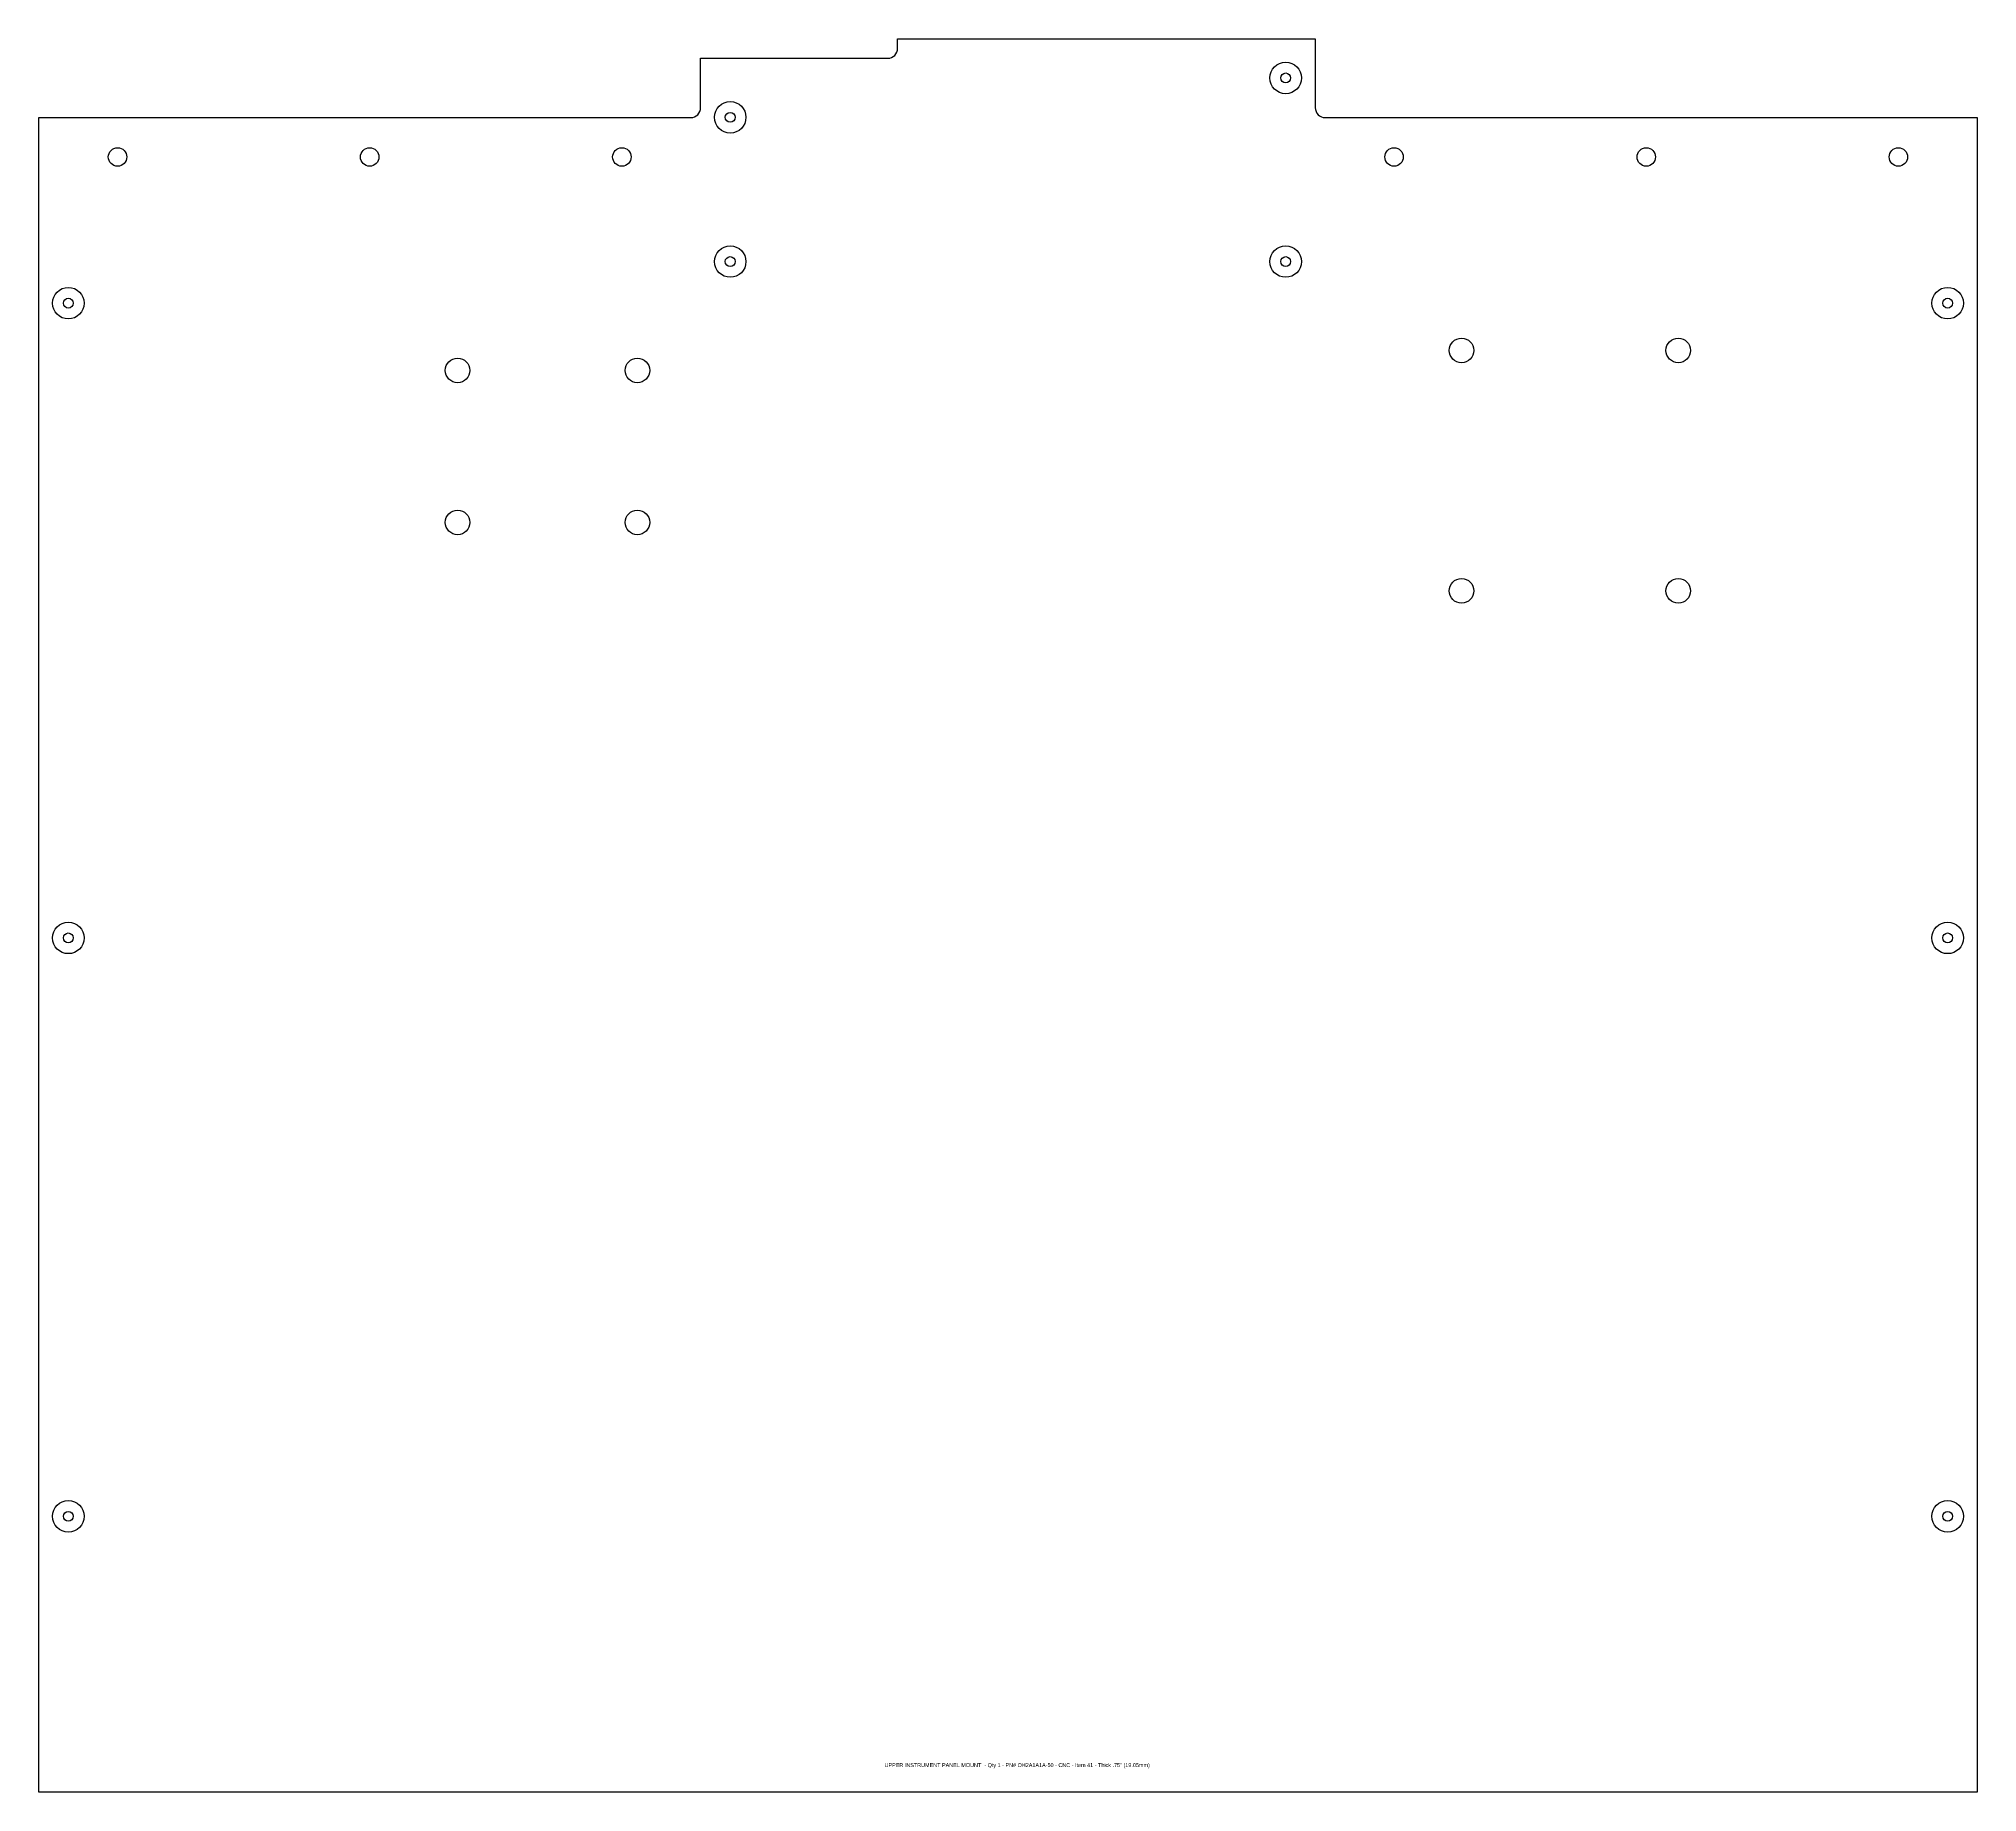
# Model space of a CAD drawing. Extents: x 20.2 to 44.8, y 22.9 to 45.2.
import ezdxf

# ---------------------------------------------------------------- set-up
doc = ezdxf.new("R2010")
doc.units = 0
doc.header["$MEASUREMENT"] = 0
doc.layers.get('0').update_dxf_attribs({"linetype": 'CONTINUOUS'})
doc.layers.add('Info', color=4, linetype='CONTINUOUS')
doc.styles.add('Annotative', font='txt')

msp = doc.modelspace()

# ---------------------------------------------------------------- linework, layer by layer
at = {"color": 7, "linetype": 'Continuous'}
msp.add_lwpolyline([(44.808, 44.194), (44.808, 22.945), (20.208, 22.945), (20.208, 44.194), (28.483, 44.194, 0.414214), (28.608, 44.319), (28.608, 44.947), (30.983, 44.947, 0.414214), (31.108, 45.072), (31.108, 45.194), (36.408, 45.194), (36.408, 44.319, 0.414214), (36.533, 44.194)], format="xyb", close=True, dxfattribs=at)
for centre, radius in [((36.033, 44.697), 0.2), ((28.983, 44.197), 0.2), ((21.208, 43.694), 0.117), ((24.408, 43.694), 0.117), ((27.608, 43.694), 0.117), ((37.408, 43.694), 0.117), ((40.608, 43.694), 0.117), ((43.808, 43.694), 0.117), ((28.983, 42.367), 0.2), ((36.033, 42.367), 0.2), ((20.583, 41.839), 0.2), ((44.433, 41.839), 0.2), ((38.264, 41.239), 0.156), ((41.014, 41.239), 0.156), ((25.523, 40.986), 0.156), ((27.806, 40.986), 0.156), ((25.523, 39.057), 0.156), ((27.806, 39.057), 0.156), ((38.264, 38.189), 0.156), ((41.014, 38.189), 0.156), ((20.583, 33.785), 0.2), ((44.433, 33.785), 0.2), ((20.583, 26.446), 0.2), ((44.433, 26.446), 0.2)]:
    msp.add_circle(centre, radius, dxfattribs=at)
for centre in [(36.033, 44.697), (28.983, 44.197), (28.983, 42.367), (36.033, 42.367), (20.583, 41.839), (44.433, 41.839), (20.583, 33.785), (44.433, 33.785), (20.583, 26.446), (44.433, 26.446)]:
    msp.add_circle(centre, 0.0625)

# ---------------------------------------------------------------- texts
at = {"layer": 'Info', "style": 'Annotative'}
msp.add_text('UPPER INSTRUMENT PANEL MOUNT  - Qty 1 - PN# OH2A1A1A-50 - CNC - Item 41 - Thick .75" (19.05mm)', height=0.05, dxfattribs=at).set_placement((30.942, 23.264))

doc.saveas('drawing.dxf')
